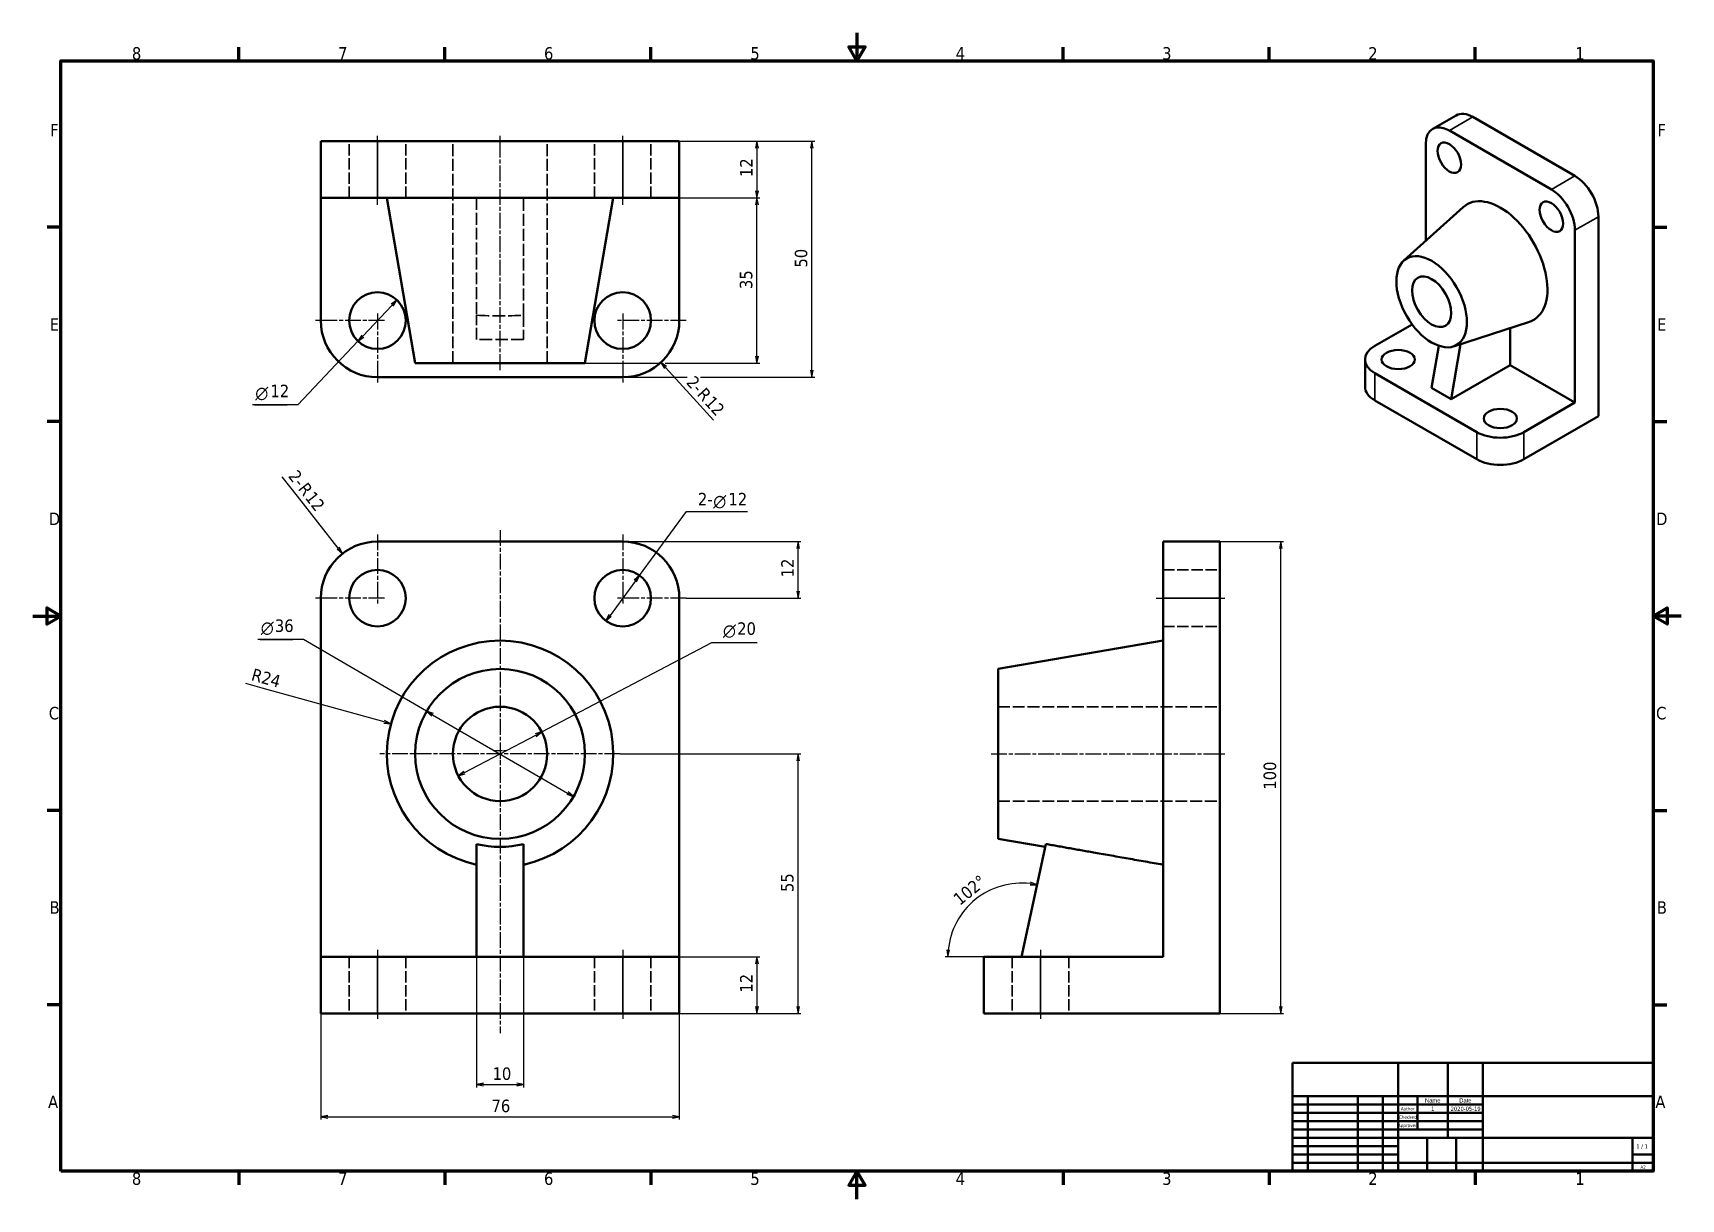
# Model space of a CAD drawing. Header units: millimetres. Extents: x 0 to 349, y 0 to 247.
import ezdxf
from ezdxf.enums import TextEntityAlignment as Align

# ---------------------------------------------------------------- set-up
doc = ezdxf.new("R2010")
doc.units = ezdxf.units.MM
doc.header["$LTSCALE"] = 0.588235
doc.linetypes.add('CHAIN', pattern=[0.3543, 0.2362, -0.0295, 0.0591, -0.0295])
doc.linetypes.add('DASHED', pattern=[0.2068, 0.1655, -0.0413])
for name, color, linetype, lineweight in [('Border (ISO)', 7, 'Continuous', 70), ('Center Mark (ISO)', 7, 'Continuous', 25), ('Centerline (ISO)', 7, 'Continuous', 25), ('Dimension (ISO)', 7, 'Continuous', 25), ('Hidden (ISO)', 7, 'DASHED', 35), ('Title (ISO)', 7, 'Continuous', 50), ('Visible (ISO)', 7, 'Continuous', 50), ('Visible Narrow (ISO)', 7, 'Continuous', 35)]:
    doc.layers.add(name, color=color, linetype=linetype, lineweight=lineweight)
doc.styles.add('Note Text (JIS)', font='tahoma.ttf')
doc.styles.add('Text Style12', font='AIGDT___.TTF')
doc.styles.add('Text Style38', font='tahoma.ttf')
doc.styles.add('Text Style39', font='tahoma.ttf')
doc.styles.add('Text Style41', font='tahoma.ttf')

# ---------------------------------------------------------------- blocks, each defined once
blk = doc.blocks.new('Borders Default Border')
at = {"layer": 'Border (ISO)'}
for p, q in [((74.25, 410), (74.25, 414.9)), ((148.5, 410), (148.5, 414.9)), ((222.75, 410), (222.75, 414.9)), ((371.25, 410), (371.25, 414.9)), ((445.5, 410), (445.5, 414.9)), ((519.75, 410), (519.75, 414.9)), ((10, 350), (5.1, 350)), ((584, 350), (588.9, 350)), ((10, 280), (5.1, 280)), ((584, 280), (588.9, 280)), ((10, 140), (5.1, 140)), ((584, 140), (588.9, 140)), ((10, 70), (5.1, 70)), ((584, 70), (588.9, 70)), ((74.25, 10), (74.25, 5.1)), ((148.5, 10), (148.5, 5.1)), ((222.75, 10), (222.75, 5.1)), ((371.25, 10), (371.25, 5.1)), ((445.5, 10), (445.5, 5.1)), ((519.75, 10), (519.75, 5.1))]:
    blk.add_line(p, q, dxfattribs=at)
at = {"layer": 'Border (ISO)', "flags": 128}
for points in [[(297, 420), (297, 410), (294.11, 415), (299.89, 415), (297, 410)], [(10, 10), (10, 410), (584, 410), (584, 10), (10, 10)], [(0, 210), (10, 210), (5, 212.89), (5, 207.11), (10, 210)], [(594, 210), (584, 210), (589, 212.89), (589, 207.11), (584, 210)], [(297, 0), (297, 10), (294.11, 5), (299.89, 5), (297, 10)]]:
    blk.add_lwpolyline(points, dxfattribs=at)
at = {"layer": 'Border (ISO)', "char_height": 4.5, "attachment_point": 7, "style": 'Note Text (JIS)'}
for s, insert in [('8', (35.66, 410.3)), ('7', (109.98, 410.4)), ('6', (184.19, 410.31)), ('5', (258.56, 410.31)), ('4', (332.56, 410.4)), ('3', (406.97, 410.31)), ('2', (481.26, 410.4)), ('1', (555.86, 410.4)), ('F', (6.19, 382.75)), ('F', (585.49, 382.75)), ('E', (6.06, 312.75)), ('E', (585.36, 312.75)), ('D', (5.7, 242.75)), ('D', (585, 242.75)), ('C', (5.69, 172.67)), ('C', (584.99, 172.67)), ('B', (5.98, 102.75)), ('B', (585.28, 102.75)), ('A', (5.44, 32.75)), ('A', (584.74, 32.75)), ('8', (35.66, 5)), ('7', (109.98, 5.1)), ('6', (184.19, 5.01)), ('5', (258.56, 5.01)), ('4', (332.56, 5.1)), ('3', (406.97, 5.01)), ('2', (481.26, 5.1)), ('1', (555.86, 5.1))]:
    blk.add_mtext(s, dxfattribs=dict(at, insert=insert))
blk = doc.blocks.new('Title Blocks JIS')
at = {"layer": 'Title (ISO)'}
for p, q in [((230, 139), (100, 139)), ((100, 139), (100, 100)), ((138, 100), (138, 139)), ((156, 127), (156, 139)), ((168.5, 100), (168.5, 139)), ((230, 100), (230, 139)), ((100, 127), (230, 127)), ((105.5, 100), (105.5, 127)), ((123.5, 100), (123.5, 127)), ((132.5, 100), (132.5, 127)), ((145, 115), (145, 127)), ((156, 112), (156, 127)), ((100, 124), (168.5, 124)), ((100, 121), (168.5, 121)), ((168.5, 118), (100, 118)), ((100, 115), (168.5, 115)), ((138, 112), (100, 112)), ((138, 109), (100, 109)), ((168.5, 112), (138, 112)), ((148.5, 100), (148.5, 112)), ((159, 100), (159, 112)), ((168.5, 112), (230, 112)), ((222.5, 100), (222.5, 112)), ((138, 106), (100, 106)), ((230, 103), (100, 103)), ((222.5, 106), (230, 106)), ((100, 100), (230, 100))]:
    blk.add_line(p, q, dxfattribs=at)
for s, height, style, p in [('Checked', 1.2, 'Text Style41', (141.5, 119.5)), ('Author', 1.2, 'Text Style41', (141.5, 122.5)), ('Approved', 1.2, 'Text Style41', (141.5, 116.5)), ('1 / 1 ', 1.5, 'Text Style39', (226.25, 109))]:
    blk.add_text(s, height=height, dxfattribs=dict(at, style=style)).set_placement(p, align=Align.MIDDLE_CENTER)
at = {"layer": 'Title (ISO)', "char_height": 1.4986, "attachment_point": 5, "style": 'Note Text (JIS)'}
for s, insert, width in [('\\fArial|b0|i0;\\H1.4986;Name', (150.5, 125.5), 10.8457), ('\\fArial|b0|i0;\\H1.4986;Date', (162.25, 125.5), 12.2497)]:
    blk.add_mtext(s, dxfattribs=dict(at, insert=insert, width=width))
at = {"layer": 'Title (ISO)'}
for tag, height, style, p in [('COMPANY', 3.1, 'Text Style38', (199.25, 133)), ('CHECKED_BY', 1.5, 'Text Style39', (150.5, 119.5)), ('CHECKED_DATE', 1.5, 'Text Style39', (162.25, 119.5)), ('ENG_APPROVED_BY', 1.5, 'Text Style39', (150.5, 116.5)), ('ENG_APPROVAL_DATE', 1.5, 'Text Style39', (162.25, 116.5)), ('PART_NUMBER', 3.1, 'Text Style38', (195.5, 107.5))]:
    blk.add_attdef(tag, text='', height=height, dxfattribs=dict(at, style=style)).set_placement(p, align=Align.MIDDLE_CENTER)
at = {"layer": 'Title (ISO)', "style": 'Text Style38'}
blk.add_attdef('TITLE', text='', height=3.1, dxfattribs=at).set_placement((169.5, 126), align=Align.TOP_LEFT)
at = {"layer": 'Title (ISO)'}
for tag, p, height, style in [('AUTHOR_001', (149.91, 121.75), 1.5, 'Text Style39'), ('CREATION_DATE_001', (156.98, 121.75), 1.5, 'Text Style39'), ('Sheet_Size_001', (225.34, 100.89), 1.2, 'Text Style41')]:
    blk.add_attdef(tag, p, '', height=height, dxfattribs=dict(at, style=style))

msp = doc.modelspace()

# ---------------------------------------------------------------- linework, layer by layer
at = {"layer": 'Center Mark (ISO)', "linetype": 'CHAIN', "ltscale": 23.990969}
for p, q in [((74.5, 186.12), (59.56, 186.12)), ((73.03, 187.59), (73.03, 172.65)), ((138.5, 186.12), (123.56, 186.12)), ((125.03, 187.59), (125.03, 172.65)), ((73.03, 140.78), (73.03, 125.84)), ((99.03, 141.71), (99.03, 92.84)), ((125.03, 140.78), (125.03, 125.84)), ((74.5, 127.31), (59.56, 127.31)), ((138.5, 127.31), (123.56, 127.31)), ((99.03, 96.53), (99.03, 35.15)), ((124.5, 94.31), (73.56, 94.31))]:
    msp.add_line(p, q, dxfattribs=at)
at = {"layer": 'Center Mark (ISO)', "linetype": 'CHAIN', "ltscale": 5.555937}
msp.add_line((97.56, 95.06), (100.5, 95.06), dxfattribs=at)
at = {"layer": 'Centerline (ISO)', "linetype": 'CHAIN', "ltscale": 23.990969}
for p, q in [((73.03, 210.65), (73.03, 225.59)), ((99.03, 175.65), (99.03, 225.59)), ((125.03, 210.65), (125.03, 225.59)), ((238.14, 127.31), (253.08, 127.31)), ((203.14, 94.31), (253.08, 94.31)), ((73.03, 52.78), (73.03, 37.84)), ((125.03, 52.78), (125.03, 37.84)), ((213.61, 52.78), (213.61, 37.84))]:
    msp.add_line(p, q, dxfattribs=at)
at = {"layer": 'Dimension (ISO)'}
for p, q in [((137.03, 224.12), (154.09, 224.12)), ((137.03, 224.12), (165.74, 224.12)), ((153.5, 224.12), (153.21, 222.65)), ((153.5, 222.65), (153.5, 224.12)), ((153.8, 222.65), (153.5, 224.12)), ((165.15, 224.12), (164.86, 222.65)), ((165.15, 222.65), (165.15, 224.12)), ((165.44, 222.65), (165.15, 224.12)), ((153.5, 222.65), (153.5, 213.59)), ((165.15, 175.59), (165.15, 222.65)), ((153.21, 213.59), (153.5, 212.12)), ((153.5, 213.59), (153.5, 212.12)), ((153.5, 212.12), (153.8, 213.59)), ((137.03, 212.12), (154.09, 212.12)), ((137.03, 212.12), (154.09, 212.12)), ((153.5, 212.12), (153.21, 210.65)), ((153.5, 210.65), (153.5, 212.12)), ((153.8, 210.65), (153.5, 212.12)), ((153.5, 178.59), (153.5, 210.65)), ((69.92, 182.83), (76.14, 189.41)), ((77.15, 190.48), (75.93, 189.61)), ((76.14, 189.41), (77.15, 190.48)), ((76.36, 189.21), (77.15, 190.48)), ((68.91, 181.76), (56.16, 168.26)), ((69.71, 183.03), (68.91, 181.76)), ((69.92, 182.83), (68.91, 181.76)), ((68.91, 181.76), (70.14, 182.62)), ((153.21, 178.59), (153.5, 177.12)), ((153.5, 178.59), (153.5, 177.12)), ((153.5, 177.12), (153.8, 178.59)), ((117.03, 177.12), (124.97, 177.12)), ((125.09, 177.12), (133.06, 177.12)), ((134.11, 176.16), (133.12, 177.25)), ((134.32, 176.36), (133.12, 177.25)), ((133.12, 177.25), (133.89, 175.96)), ((134.03, 177.12), (154.09, 177.12)), ((134.11, 176.16), (140.74, 168.88)), ((164.86, 175.59), (165.15, 174.12)), ((165.15, 175.59), (165.15, 174.12)), ((165.15, 174.12), (165.44, 175.59)), ((125.09, 174.12), (138.71, 174.12)), ((141.54, 174.12), (165.74, 174.12)), ((56.16, 168.26), (46.51, 168.26)), ((46.98, 168.26), (53.92, 168.26)), ((140.74, 168.88), (144.27, 165.01)), ((56.08, 148.93), (52.84, 153.05)), ((64.72, 137.91), (56.08, 148.93)), ((128.59, 132.14), (138.55, 145.64)), ((138.55, 145.64), (151.5, 145.64)), ((140.78, 145.64), (151.03, 145.64)), ((64.49, 137.73), (65.63, 136.75)), ((64.72, 137.91), (65.63, 136.75)), ((65.63, 136.75), (64.95, 138.09)), ((125.09, 139.31), (162.82, 139.31)), ((162.23, 139.31), (161.94, 137.84)), ((162.23, 137.84), (162.23, 139.31)), ((162.53, 137.84), (162.23, 139.31)), ((162.23, 128.78), (162.23, 137.84)), ((251.61, 139.31), (265.14, 139.31)), ((264.55, 139.31), (264.25, 137.84)), ((264.55, 137.84), (264.55, 139.31)), ((264.84, 137.84), (264.55, 139.31)), ((264.55, 40.78), (264.55, 137.84)), ((127.72, 130.96), (122.34, 123.66)), ((128.59, 132.14), (127.48, 131.13)), ((127.72, 130.96), (128.59, 132.14)), ((127.96, 130.78), (128.59, 132.14)), ((138.5, 127.31), (162.82, 127.31)), ((161.94, 128.78), (162.23, 127.31)), ((162.23, 128.78), (162.23, 127.31)), ((162.23, 127.31), (162.53, 128.78)), ((122.11, 123.84), (121.47, 122.48)), ((122.34, 123.66), (121.47, 122.48)), ((121.47, 122.48), (122.58, 123.49)), ((57.33, 118.52), (47.68, 118.52)), ((48.15, 118.52), (55.09, 118.52)), ((83.47, 103.35), (57.33, 118.52)), ((107.88, 98.96), (143.91, 117.91)), ((143.91, 117.91), (153.55, 117.91)), ((146.14, 117.91), (153.08, 117.91)), ((48.61, 108.27), (45.15, 109.23)), ((74.49, 101.11), (48.61, 108.27)), ((75.9, 100.71), (74.56, 101.39)), ((84.74, 102.61), (83.47, 103.35)), ((84.89, 102.86), (83.47, 103.35)), ((83.47, 103.35), (84.59, 102.35)), ((84.74, 102.61), (113.33, 86.01)), ((74.41, 100.82), (75.9, 100.71)), ((74.49, 101.11), (75.9, 100.71)), ((91.48, 90.34), (106.58, 98.28)), ((107.88, 98.96), (106.45, 98.54)), ((106.58, 98.28), (107.88, 98.96)), ((106.72, 98.02), (107.88, 98.96)), ((124.5, 94.31), (162.82, 94.31)), ((162.23, 94.31), (161.94, 92.84)), ((162.23, 92.84), (162.23, 94.31)), ((162.53, 92.84), (162.23, 94.31)), ((162.23, 40.78), (162.23, 92.84)), ((91.35, 90.6), (90.18, 89.66)), ((91.48, 90.34), (90.18, 89.66)), ((90.18, 89.66), (91.62, 90.08)), ((113.18, 85.76), (114.6, 85.27)), ((113.33, 86.01), (114.6, 85.27)), ((114.6, 85.27), (113.48, 86.27)), ((211.39, 66.54), (212.89, 66.59)), ((211.44, 66.83), (212.89, 66.59)), ((212.89, 66.59), (211.48, 67.12)), ((193.76, 52.79), (193.98, 51.31)), ((194.05, 52.78), (193.98, 51.31)), ((193.98, 51.31), (194.35, 52.77)), ((94.03, 51.31), (94.03, 23.66)), ((104.03, 51.31), (104.03, 23.66)), ((137.03, 51.31), (154.09, 51.31)), ((153.5, 51.31), (153.21, 49.84)), ((153.5, 49.84), (153.5, 51.31)), ((153.8, 49.84), (153.5, 51.31)), ((153.5, 49.84), (153.5, 40.78)), ((201.61, 51.31), (193.39, 51.31)), ((61.03, 39.31), (61.03, 16.83)), ((137.03, 39.31), (137.03, 16.83)), ((137.03, 39.31), (162.82, 39.31)), ((137.03, 39.31), (154.09, 39.31)), ((153.21, 40.78), (153.5, 39.31)), ((153.5, 40.78), (153.5, 39.31)), ((153.5, 39.31), (153.8, 40.78)), ((161.94, 40.78), (162.23, 39.31)), ((162.23, 40.78), (162.23, 39.31)), ((162.23, 39.31), (162.53, 40.78)), ((251.61, 39.31), (265.14, 39.31)), ((264.25, 40.78), (264.55, 39.31)), ((264.55, 40.78), (264.55, 39.31)), ((264.55, 39.31), (264.84, 40.78)), ((95.5, 24.55), (94.03, 24.25)), ((104.03, 24.25), (102.56, 24.55)), ((95.5, 24.25), (94.03, 24.25)), ((94.03, 24.25), (95.5, 23.96)), ((95.5, 24.25), (102.56, 24.25)), ((102.56, 24.25), (104.03, 24.25)), ((102.56, 23.96), (104.03, 24.25)), ((62.5, 17.71), (61.03, 17.42)), ((137.03, 17.42), (135.56, 17.71)), ((62.5, 17.42), (61.03, 17.42)), ((61.03, 17.42), (62.5, 17.12)), ((62.5, 17.42), (135.56, 17.42)), ((135.56, 17.42), (137.03, 17.42)), ((135.56, 17.12), (137.03, 17.42))]:
    msp.add_line(p, q, dxfattribs=at)
msp.add_arc((209.61, 51.31), 15.62, 83.276, 174.6052, dxfattribs=at)
at = {"layer": 'Hidden (ISO)', "ltscale": 24.661509}
for p, q in [((67.03, 212.12), (67.03, 224.12)), ((79.03, 212.12), (79.03, 224.12)), ((119.03, 212.12), (119.03, 224.12)), ((131.03, 212.12), (131.03, 224.12)), ((239.61, 133.31), (251.61, 133.31)), ((239.61, 121.31), (251.61, 121.31)), ((67.03, 51.31), (67.03, 39.31)), ((79.03, 51.31), (79.03, 39.31)), ((119.03, 51.31), (119.03, 39.31)), ((131.03, 51.31), (131.03, 39.31)), ((207.61, 51.31), (207.61, 39.31)), ((219.61, 51.31), (219.61, 39.31))]:
    msp.add_line(p, q, dxfattribs=at)
at = {"layer": 'Hidden (ISO)', "ltscale": 25.757576}
for p, q in [((89.03, 177.12), (89.03, 224.12)), ((109.03, 177.12), (109.03, 224.12)), ((204.61, 104.31), (251.61, 104.31)), ((204.61, 84.31), (251.61, 84.31))]:
    msp.add_line(p, q, dxfattribs=at)
at = {"layer": 'Hidden (ISO)', "ltscale": 25.125551}
for p, q in [((94.03, 182.12), (94.03, 187.25)), ((104.03, 187.25), (104.03, 182.12))]:
    msp.add_line(p, q, dxfattribs=at)
at = {"layer": 'Hidden (ISO)', "ltscale": 27.401676}
msp.add_line((104.03, 182.12), (94.03, 182.12), dxfattribs=at)
at = {"layer": 'Hidden (ISO)', "ltscale": 27.6954}
msp.add_ellipse((99.03, 191.51), major_axis=(-20.45, 0), ratio=0.21487, start_param=1.323841, end_param=1.817752, dxfattribs=at)
at = {"layer": 'Hidden (ISO)', "ltscale": 25.945427}
for points, weights in [([(94.03, 212.12), (94.03, 198.41), (94.03, 187.25)], [1.00055656798, 1.00809435594, 1.00550249978]), ([(104.03, 187.25), (104.03, 198.41), (104.03, 212.12)], [1.00550249978, 1.00809435594, 1.00055656798])]:
    msp.add_rational_spline(points, weights, degree=2, dxfattribs=at)
at = {"layer": 'Visible (ISO)'}
for p, q in [((296.76, 226.73), (301.75, 229.61)), ((326.91, 216.77), (305.28, 229.26)), ((61.03, 212.12), (61.03, 224.12)), ((73.03, 224.12), (61.03, 224.12)), ((125.03, 224.12), (73.03, 224.12)), ((137.03, 224.12), (125.03, 224.12)), ((137.03, 224.12), (137.03, 212.12)), ((321.92, 213.89), (300.29, 226.38)), ((295.3, 203.03), (295.3, 223.5)), ((61.03, 186.12), (61.03, 212.12)), ((61.03, 212.12), (73.03, 212.12)), ((125.03, 212.12), (73.03, 212.12)), ((81.03, 177.12), (75.03, 212.12)), ((117.03, 177.12), (123.03, 212.12)), ((125.03, 212.12), (137.03, 212.12)), ((137.03, 186.12), (137.03, 212.12)), ((290.65, 198.85), (303.24, 210.16)), ((331.9, 165.86), (331.9, 208.13)), ((326.91, 168.74), (326.91, 205.25)), ((284.48, 180.75), (292.39, 185.32)), ((301.16, 180.64), (317.25, 185.89)), ((313.18, 184.56), (313.18, 176.67)), ((296.54, 171.87), (298.04, 180.78)), ((302.66, 181.13), (300.7, 169.46)), ((117.03, 177.12), (81.03, 177.12)), ((282.42, 172.11), (282.42, 177.87)), ((306.11, 162.5), (284.48, 174.99)), ((313.18, 176.67), (300.7, 169.46)), ((326.91, 168.74), (313.18, 176.67)), ((125.03, 174.12), (73.03, 174.12)), ((300.7, 169.46), (296.54, 171.87)), ((306.11, 156.74), (284.48, 169.22)), ((316.09, 162.5), (326.91, 168.74)), ((316.09, 156.74), (331.9, 165.86)), ((125.03, 139.31), (73.03, 139.31)), ((239.61, 139.31), (239.61, 127.31)), ((239.61, 139.31), (251.61, 139.31)), ((251.61, 127.31), (251.61, 139.31)), ((61.03, 51.31), (61.03, 127.31)), ((137.03, 51.31), (137.03, 127.31)), ((239.61, 51.31), (239.61, 127.31)), ((251.61, 39.31), (251.61, 127.31)), ((204.61, 112.31), (239.61, 118.31)), ((204.61, 76.31), (204.61, 112.31)), ((94.03, 51.31), (94.03, 75.22)), ((104.03, 75.22), (104.03, 51.31)), ((204.61, 76.31), (214.61, 74.6)), ((214.74, 75.22), (209.61, 51.31)), ((73.03, 51.31), (61.03, 51.31)), ((61.03, 39.31), (61.03, 51.31)), ((125.03, 51.31), (73.03, 51.31)), ((137.03, 51.31), (125.03, 51.31)), ((137.03, 51.31), (137.03, 39.31)), ((213.61, 51.31), (201.61, 51.31)), ((201.61, 39.31), (201.61, 51.31)), ((213.61, 51.31), (239.61, 51.31)), ((61.03, 39.31), (73.03, 39.31)), ((125.03, 39.31), (73.03, 39.31)), ((125.03, 39.31), (137.03, 39.31)), ((201.61, 39.31), (213.61, 39.31)), ((213.61, 39.31), (251.61, 39.31))]:
    msp.add_line(p, q, dxfattribs=at)
for centre, radius in [((73.03, 186.12), 6), ((125.03, 186.12), 6), ((73.03, 127.31), 6), ((125.03, 127.31), 6), ((99.03, 94.31), 18), ((99.03, 94.31), 10)]:
    msp.add_circle(centre, radius, dxfattribs=at)
for centre, radius, start, end in [((73.03, 186.12), 12, 180, 270), ((125.03, 186.12), 12, 270, 0), ((73.03, 127.31), 12, 90, 180), ((125.03, 127.31), 12, 0, 90), ((99.03, 94.31), 24, 282.0247, 257.9753)]:
    msp.add_arc(centre, radius, start, end, dxfattribs=at)
for centre, major_axis, ratio, start_param, end_param in [((300.29, 220.62), (-3.53, 6.11), 0.57735, 5.497787, 7.068583), ((305.28, 223.5), (-3.53, 6.11), 0.57735, 5.497787, 6.283185), ((326.91, 211.01), (3.53, -6.11), 0.57735, 0.785398, 2.356194), ((321.92, 208.13), (-3.53, 6.11), 0.57735, 3.926991, 5.497787), ((311.1, 198.52), (7.06, -12.23), 0.57735, 6.161668, 9.546295), ((289.47, 177.87), (-7.06, 0), 0.57735, 5.497787, 7.068583), ((289.47, 172.11), (-7.06, 0), 0.57735, 0, 0.785398), ((311.1, 165.38), (7.06, 0), 0.57735, 3.926991, 5.497787), ((311.1, 159.62), (-7.06, 0), 0.57735, 0.785398, 2.356194), ((99.03, 95.06), (0, 20.47), 0.999322, 2.894637, 3.388548)]:
    msp.add_ellipse(centre, major_axis=major_axis, ratio=ratio, start_param=start_param, end_param=end_param, dxfattribs=at)
for centre, major_axis in [((300.29, 220.62), (1.76, -3.06)), ((321.92, 208.13), (1.76, -3.06)), ((296.54, 190.12), (-5.29, 9.17)), ((296.54, 190.12), (2.94, -5.09)), ((289.47, 177.87), (3.53, 0)), ((311.1, 165.38), (3.53, 0))]:
    msp.add_ellipse(centre, major_axis=major_axis, ratio=0.57735, dxfattribs=at)
msp.add_rational_spline([(214.74, 75.22), (225.89, 73.24), (239.61, 70.84)], [1.00550249978, 1.00809435594, 1.00055656798], degree=2, dxfattribs=at)
at = {"layer": 'Visible Narrow (ISO)'}
for p, q in [((305.28, 229.26), (300.29, 226.38)), ((73.03, 224.12), (73.03, 212.12)), ((125.03, 212.12), (125.03, 224.12)), ((321.92, 213.89), (326.91, 216.77)), ((331.9, 208.13), (326.91, 205.25)), ((284.48, 174.99), (284.48, 169.22)), ((306.11, 156.74), (306.11, 162.5)), ((316.09, 162.5), (316.09, 156.74)), ((251.61, 127.31), (239.61, 127.31)), ((73.03, 51.31), (73.03, 39.31)), ((125.03, 39.31), (125.03, 51.31)), ((213.61, 51.31), (213.61, 39.31))]:
    msp.add_line(p, q, dxfattribs=at)

# ---------------------------------------------------------------- block references
at = {"xscale": 0.5882352941176471, "yscale": 0.5882352941176471, "zscale": 0.5882352941176471}
msp.add_blockref('Borders Default Border', (0, 0), dxfattribs=at)
msp.add_blockref('Title Blocks JIS', (208.24, -52.94), dxfattribs=at).add_auto_attribs({'CREATION_DATE_001': '2020-05-19', 'AUTHOR_001': '1', 'Sheet_Size_001': 'A2'})

# ---------------------------------------------------------------- texts
at = {"layer": 'Dimension (ISO)', "attachment_point": 7, "style": 'Note Text (JIS)'}
for s, insert, char_height, rotation in [('12', (152.56, 216.53), 2.647, 90), ('50', (164.21, 197.35), 2.647, 90), ('35', (152.56, 192.8), 2.647, 90), ('2-', (138.35, 172.9), 2.647, 312.3475), ('R', (140.63, 170.4), 2.65, 312.3475), ('12', (142.24, 168.63), 2.647, 312.3475), ('2-', (53.99, 153.12), 2.647, 308.1052), ('R', (56.08, 150.45), 2.65, 308.1052), ('12', (57.55, 148.57), 2.647, 308.1052), ('12', (161.29, 131.72), 2.647, 90), ('R', (46.11, 109.94), 2.65, 344.5229), ('24', (48.22, 109.36), 2.647, 344.5229), ('100', (263.61, 86.73), 2.647, 90), ('55', (161.29, 65.04), 2.647, 90), ('102°', (196.52, 62.03), 2.647, 38.9406), ('12', (152.56, 43.72), 2.647, 90)]:
    msp.add_mtext(s, dxfattribs=dict(at, insert=insert, char_height=char_height, rotation=rotation))
at = {"layer": 'Dimension (ISO)', "attachment_point": 7}
for s, insert, char_height, style in [('\\fAIGDT|b0|i0|p0;n', (47.14, 169.22), 2.6471, 'Text Style12'), ('12', (50.35, 169.89), 2.647, 'Note Text (JIS)'), ('2-', (140.98, 146.97), 2.647, 'Note Text (JIS)'), ('\\fAIGDT|b0|i0|p0;n', (144.24, 146.3), 2.6471, 'Text Style12'), ('12', (147.45, 146.97), 2.647, 'Note Text (JIS)'), ('\\fAIGDT|b0|i0|p0;n', (48.31, 119.49), 2.6471, 'Text Style12'), ('36', (51.29, 120.1), 2.647, 'Note Text (JIS)'), ('\\fAIGDT|b0|i0|p0;n', (146.29, 118.88), 2.6471, 'Text Style12'), ('20', (149.3, 119.49), 2.647, 'Note Text (JIS)'), ('10', (97.44, 25.19), 2.647, 'Note Text (JIS)'), ('76', (97.22, 18.36), 2.647, 'Note Text (JIS)')]:
    msp.add_mtext(s, dxfattribs=dict(at, insert=insert, char_height=char_height, style=style))

doc.saveas('drawing.dxf')
